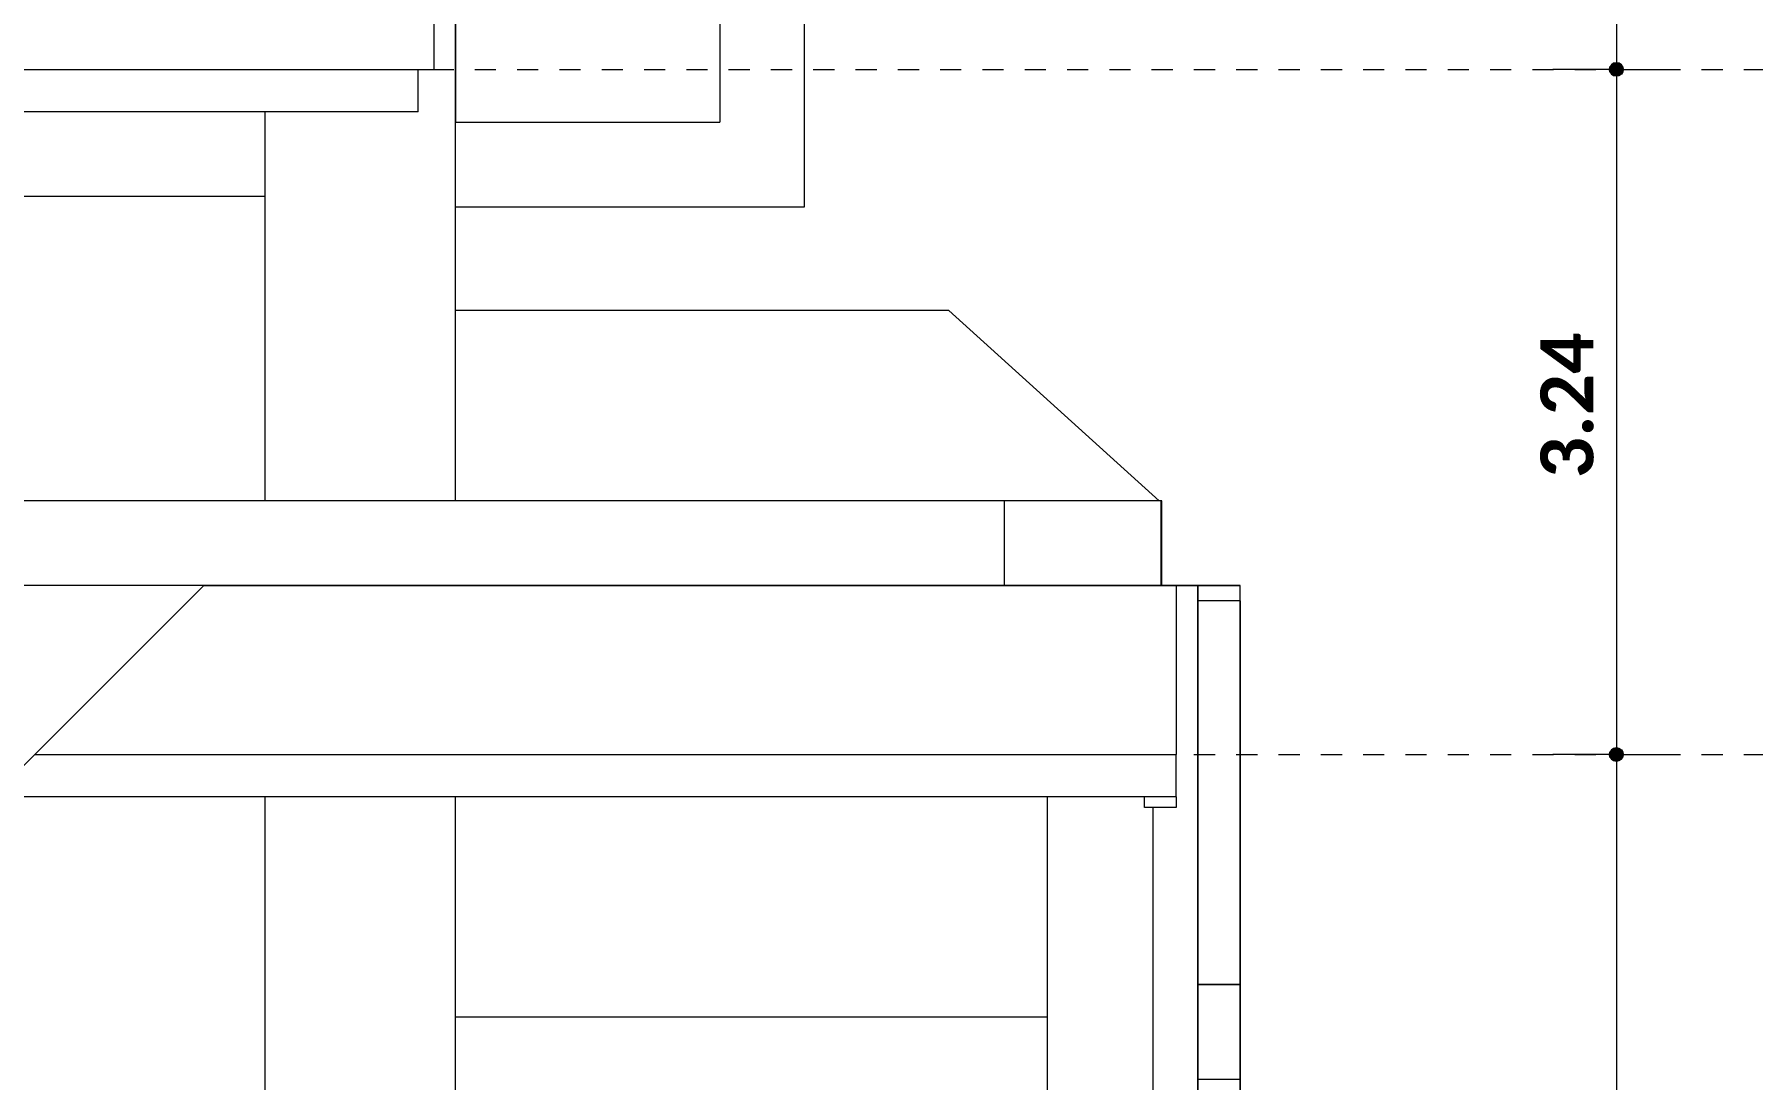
# Model space of a CAD drawing. Header units: metres. Extents: x -144 to 1000, y -717 to 29.
# Drawn here: x 168.99 to 177.12, y -650.3 to -645.36 of the extents above; entities that cross this region are included whole.
import ezdxf

# ---------------------------------------------------------------- set-up
doc = ezdxf.new("R2010")
doc.units = ezdxf.units.M
doc.linetypes.add('Punto 1 mm', pattern=[0.075, 0, -0.075])
doc.layers.get('0').update_dxf_attribs({"color": 1})
for name, color, linetype, lineweight in [('A-ANNO-DIMS', 1, 'Continuous', 9), ('A-FLOR', 2, 'Continuous', 9), ('A-FLOR-HRAL', 1, 'Continuous', 9), ('A-FLOR-LEVL', 51, 'Continuous', 9), ('A-WALL', 4, 'Continuous', 9), ('S-BEAM', 1, 'Continuous', 9), ('S-COLS', 7, 'Continuous', 9)]:
    doc.layers.add(name, color=color, linetype=linetype, lineweight=lineweight)
doc.styles.add('Calibri_B', font='calibrib.ttf', dxfattribs={"height": 0.165})

# ---------------------------------------------------------------- blocks, each defined once
blk = doc.blocks.new('GBGB')
at = {"layer": 'A-ANNO-DIMS', "lineweight": 25}
h = blk.add_hatch(color=256, dxfattribs=at)
edge = h.paths.add_edge_path()
edge.add_arc((176.4731, -645.5263), 0.0312, 0, 360)
h = blk.add_hatch(color=256, dxfattribs=at)
edge = h.paths.add_edge_path()
edge.add_arc((176.4731, -645.5263), 0.0312, 0, 360)
h = blk.add_hatch(color=256, dxfattribs=at)
edge = h.paths.add_edge_path()
edge.add_arc((176.4731, -648.7663), 0.0312, 0, 360)
h = blk.add_hatch(color=256, dxfattribs=at)
edge = h.paths.add_edge_path()
edge.add_arc((176.4731, -648.7663), 0.0312, 0, 360)
at = {"layer": 'A-ANNO-DIMS'}
for p, q in [((176.4731, -642.2863), (176.4731, -645.5263)), ((176.4731, -645.5263), (176.1731, -645.5263)), ((176.4731, -645.5263), (176.1731, -645.5263)), ((176.4731, -645.5263), (176.7731, -645.5263)), ((176.4731, -645.5263), (176.4731, -648.7663)), ((176.4731, -645.5263), (176.7731, -645.5263)), ((176.4731, -648.7663), (176.1731, -648.7663)), ((176.4731, -648.7663), (176.1731, -648.7663)), ((176.4731, -648.7663), (176.7731, -648.7663)), ((176.4731, -648.7663), (176.4731, -653.4663)), ((176.4731, -648.7663), (176.7731, -648.7663))]:
    blk.add_line(p, q, dxfattribs=at)
at = {"layer": 'A-ANNO-DIMS', "lineweight": 25}
for centre in [(176.4731, -645.5263), (176.4731, -645.5263), (176.4731, -648.7663), (176.4731, -648.7663)]:
    blk.add_circle(centre, 0.0312, dxfattribs=at)
at = {"layer": 'A-FLOR'}
for p, q in [((170.8079, -645.7263), (170.8079, -645.5263)), ((170.8079, -645.7263), (163.2839, -645.7263)), ((174.3925, -648.9663), (149.784, -648.9663))]:
    blk.add_line(p, q, dxfattribs=at)
at = {"layer": 'A-FLOR', "color": 251, "true_color": 0x666666}
for p in [(168.9939, -648.7663), (174.3925, -648.9663)]:
    blk.add_line(p, (174.3925, -648.7663), dxfattribs=at)
at = {"layer": 'A-FLOR-HRAL'}
for p, q in [((173.58, -647.5663), (163.2906, -647.5663)), ((173.58, -647.9663), (173.58, -647.5663)), ((174.32, -647.5663), (173.58, -647.5663)), ((174.32, -647.5663), (174.32, -647.9663)), ((174.324, -647.5663), (174.32, -647.5663)), ((174.324, -647.9663), (174.324, -647.5663))]:
    blk.add_line(p, q, dxfattribs=at)
at = {"layer": 'A-FLOR-LEVL', "color": 251, "linetype": 'Punto 1 mm', "true_color": 0x6c6c6c}
for p, q in [((169.076, -645.5263), (181.9136, -645.5263)), ((169.076, -648.7663), (181.9136, -648.7663))]:
    blk.add_line(p, q, dxfattribs=at)
at = {"layer": 'A-WALL'}
for p, q in [((172.6339, -646.1763), (172.6339, -613.1263)), ((170.8829, -645.5263), (170.8829, -619.1063)), ((170.984, -645.1263), (170.984, -645.7763)), ((172.2339, -645.1263), (172.2339, -645.7763)), ((163.1329, -645.5263), (170.8829, -645.5263)), ((170.984, -645.7763), (172.2339, -645.7763)), ((170.984, -646.1763), (172.6339, -646.1763)), ((173.3175, -646.6663), (170.984, -646.6663)), ((174.312, -647.5663), (173.3175, -646.6663)), ((169.7939, -647.9663), (158.6939, -659.0663)), ((174.3925, -647.9663), (163.2839, -647.9663)), ((169.7939, -647.9663), (174.694, -647.9663)), ((174.694, -659.0663), (174.694, -647.9663))]:
    blk.add_line(p, q, dxfattribs=at)
at = {"layer": 'A-WALL', "color": 251, "true_color": 0x666666}
for p, q in [((158.6939, -659.0663), (169.7939, -647.9663)), ((174.494, -647.9663), (169.7939, -647.9663)), ((174.3925, -647.9663), (174.3925, -648.7663)), ((174.3925, -647.9663), (174.494, -647.9663)), ((174.694, -647.9663), (174.494, -647.9663)), ((174.494, -647.9663), (174.494, -648.0387)), ((174.494, -659.0663), (174.494, -647.9663)), ((174.694, -648.0387), (174.694, -647.9663)), ((174.494, -652.0195), (174.494, -648.0387)), ((174.494, -648.0387), (174.494, -652.0195)), ((174.694, -648.0387), (174.494, -648.0387)), ((174.694, -648.0387), (174.494, -648.0387)), ((174.694, -648.0387), (174.694, -653.5815)), ((174.694, -653.5815), (174.694, -648.0387)), ((174.2425, -649.0163), (174.2425, -648.9663)), ((174.3925, -649.0163), (174.2425, -649.0163)), ((174.3925, -648.9663), (174.3925, -649.0163)), ((170.984, -650.0063), (173.784, -650.0063))]:
    blk.add_line(p, q, dxfattribs=at)
at = {"layer": 'A-WALL', "color": 253, "true_color": 0xa3a3a3}
for p, q in [((174.494, -647.9663), (174.3925, -647.9663)), ((174.494, -649.8534), (174.494, -648.0387)), ((174.494, -648.0387), (174.494, -649.8534)), ((174.694, -648.0387), (174.494, -648.0387)), ((174.694, -648.0387), (174.494, -648.0387)), ((174.694, -648.0387), (174.694, -649.8534)), ((174.694, -649.8534), (174.694, -648.0387)), ((174.494, -650.3034), (174.494, -649.8534)), ((174.494, -649.8534), (174.494, -650.3034)), ((174.494, -649.8534), (174.694, -649.8534)), ((174.694, -649.8534), (174.494, -649.8534)), ((174.694, -649.8534), (174.694, -650.3034)), ((174.694, -650.3034), (174.694, -649.8534)), ((174.494, -652.0195), (174.494, -650.3034)), ((174.494, -650.3034), (174.494, -652.0195)), ((174.694, -650.3034), (174.494, -650.3034)), ((174.694, -650.3034), (174.494, -650.3034)), ((174.694, -650.3034), (174.694, -653.2284)), ((174.694, -653.2284), (174.694, -650.3034))]:
    blk.add_line(p, q, dxfattribs=at)
at = {"layer": 'A-WALL', "color": 7, "true_color": 0xfdfdfd}
for p, q in [((174.494, -648.0387), (174.494, -649.8534)), ((174.494, -649.8534), (174.494, -648.0387)), ((174.494, -648.0387), (174.494, -649.8534)), ((174.494, -649.8534), (174.494, -648.0387)), ((174.494, -648.0387), (174.494, -649.8534)), ((174.494, -649.8534), (174.494, -648.0387)), ((174.494, -648.0387), (174.494, -649.8534)), ((174.494, -649.8534), (174.494, -648.0387)), ((174.494, -648.0387), (174.494, -649.8534)), ((174.494, -649.8534), (174.494, -648.0387)), ((174.494, -648.0387), (174.494, -649.8534)), ((174.494, -649.8534), (174.494, -648.0387)), ((174.494, -648.0387), (174.494, -649.8534)), ((174.494, -649.8534), (174.494, -648.0387)), ((174.494, -648.0387), (174.494, -649.8534)), ((174.494, -649.8534), (174.494, -648.0387)), ((174.494, -648.0387), (174.494, -649.8534)), ((174.494, -649.8534), (174.494, -648.0387)), ((174.494, -648.0387), (174.494, -649.8534)), ((174.494, -649.8534), (174.494, -648.0387)), ((174.494, -648.0387), (174.494, -649.8534)), ((174.494, -649.8534), (174.494, -648.0387)), ((174.494, -648.0387), (174.494, -649.8534)), ((174.494, -649.8534), (174.494, -648.0387)), ((174.494, -648.0387), (174.494, -649.8534)), ((174.494, -649.8534), (174.494, -648.0387)), ((174.494, -648.0387), (174.494, -649.8534)), ((174.494, -649.8534), (174.494, -648.0387)), ((174.494, -648.0387), (174.494, -649.8534)), ((174.494, -649.8534), (174.494, -648.0387)), ((174.494, -648.0387), (174.494, -649.8534)), ((174.494, -649.8534), (174.494, -648.0387)), ((174.494, -648.0387), (174.494, -649.8534)), ((174.494, -649.8534), (174.494, -648.0387)), ((174.494, -648.0387), (174.494, -649.8534)), ((174.494, -649.8534), (174.494, -648.0387)), ((174.494, -648.0387), (174.494, -649.8534)), ((174.494, -649.8534), (174.494, -648.0387)), ((174.494, -648.0387), (174.494, -649.8534)), ((174.494, -649.8534), (174.494, -648.0387)), ((174.494, -648.0387), (174.494, -649.8534)), ((174.494, -649.8534), (174.494, -648.0387)), ((174.494, -648.0387), (174.494, -649.8534)), ((174.494, -649.8534), (174.494, -648.0387)), ((174.494, -648.0387), (174.494, -649.8534)), ((174.494, -649.8534), (174.494, -648.0387)), ((174.494, -648.0387), (174.494, -649.8534)), ((174.494, -649.8534), (174.494, -648.0387)), ((174.494, -648.0387), (174.494, -649.8534)), ((174.494, -649.8534), (174.494, -648.0387)), ((174.494, -648.0387), (174.494, -649.8534)), ((174.694, -648.0387), (174.494, -648.0387)), ((174.694, -648.0387), (174.494, -648.0387)), ((174.694, -648.0387), (174.494, -648.0387)), ((174.694, -648.0387), (174.494, -648.0387)), ((174.694, -648.0387), (174.494, -648.0387)), ((174.694, -648.0387), (174.494, -648.0387)), ((174.694, -648.0387), (174.494, -648.0387)), ((174.694, -648.0387), (174.494, -648.0387)), ((174.694, -648.0387), (174.494, -648.0387)), ((174.694, -648.0387), (174.494, -648.0387)), ((174.694, -648.0387), (174.494, -648.0387)), ((174.694, -648.0387), (174.494, -648.0387)), ((174.694, -648.0387), (174.494, -648.0387)), ((174.694, -648.0387), (174.494, -648.0387)), ((174.694, -648.0387), (174.494, -648.0387)), ((174.694, -648.0387), (174.494, -648.0387)), ((174.694, -648.0387), (174.494, -648.0387)), ((174.694, -648.0387), (174.494, -648.0387)), ((174.694, -648.0387), (174.494, -648.0387)), ((174.694, -648.0387), (174.494, -648.0387)), ((174.694, -648.0387), (174.494, -648.0387)), ((174.694, -648.0387), (174.494, -648.0387)), ((174.694, -648.0387), (174.494, -648.0387)), ((174.694, -648.0387), (174.494, -648.0387)), ((174.694, -648.0387), (174.494, -648.0387)), ((174.694, -648.0387), (174.494, -648.0387)), ((174.694, -648.0387), (174.494, -648.0387)), ((174.694, -648.0387), (174.494, -648.0387)), ((174.694, -648.0387), (174.494, -648.0387)), ((174.694, -648.0387), (174.494, -648.0387)), ((174.694, -648.0387), (174.494, -648.0387)), ((174.694, -648.0387), (174.494, -648.0387)), ((174.694, -648.0387), (174.494, -648.0387)), ((174.694, -648.0387), (174.494, -648.0387)), ((174.694, -648.0387), (174.494, -648.0387)), ((174.694, -648.0387), (174.494, -648.0387)), ((174.694, -648.0387), (174.494, -648.0387)), ((174.694, -648.0387), (174.494, -648.0387)), ((174.694, -648.0387), (174.494, -648.0387)), ((174.694, -648.0387), (174.494, -648.0387)), ((174.694, -648.0387), (174.494, -648.0387)), ((174.694, -648.0387), (174.494, -648.0387)), ((174.694, -648.0387), (174.494, -648.0387)), ((174.694, -648.0387), (174.494, -648.0387)), ((174.694, -648.0387), (174.494, -648.0387)), ((174.694, -648.0387), (174.494, -648.0387)), ((174.694, -648.0387), (174.494, -648.0387)), ((174.694, -648.0387), (174.494, -648.0387)), ((174.694, -648.0387), (174.494, -648.0387)), ((174.694, -648.0387), (174.494, -648.0387)), ((174.694, -648.0387), (174.694, -649.8534)), ((174.694, -649.8534), (174.694, -648.0387)), ((174.694, -649.8534), (174.694, -648.0387)), ((174.694, -648.0387), (174.694, -649.8534)), ((174.694, -648.0387), (174.694, -649.8534)), ((174.694, -649.8534), (174.694, -648.0387)), ((174.694, -648.0387), (174.694, -649.8534)), ((174.694, -649.8534), (174.694, -648.0387)), ((174.694, -648.0387), (174.694, -649.8534)), ((174.694, -649.8534), (174.694, -648.0387)), ((174.694, -649.8534), (174.694, -648.0387)), ((174.694, -648.0387), (174.694, -649.8534)), ((174.694, -648.0387), (174.694, -649.8534)), ((174.694, -649.8534), (174.694, -648.0387)), ((174.694, -648.0387), (174.694, -649.8534)), ((174.694, -649.8534), (174.694, -648.0387)), ((174.694, -648.0387), (174.694, -649.8534)), ((174.694, -649.8534), (174.694, -648.0387)), ((174.694, -649.8534), (174.694, -648.0387)), ((174.694, -648.0387), (174.694, -649.8534)), ((174.694, -648.0387), (174.694, -649.8534)), ((174.694, -649.8534), (174.694, -648.0387)), ((174.694, -648.0387), (174.694, -649.8534)), ((174.694, -649.8534), (174.694, -648.0387)), ((174.694, -649.8534), (174.694, -648.0387)), ((174.694, -648.0387), (174.694, -649.8534)), ((174.694, -648.0387), (174.694, -649.8534)), ((174.694, -649.8534), (174.694, -648.0387)), ((174.694, -648.0387), (174.694, -649.8534)), ((174.694, -649.8534), (174.694, -648.0387)), ((174.694, -649.8534), (174.694, -648.0387)), ((174.694, -648.0387), (174.694, -649.8534)), ((174.694, -648.0387), (174.694, -649.8534)), ((174.694, -649.8534), (174.694, -648.0387)), ((174.694, -648.0387), (174.694, -649.8534)), ((174.694, -649.8534), (174.694, -648.0387)), ((174.694, -649.8534), (174.694, -648.0387)), ((174.694, -648.0387), (174.694, -649.8534)), ((174.694, -648.0387), (174.694, -649.8534)), ((174.694, -649.8534), (174.694, -648.0387)), ((174.694, -648.0387), (174.694, -649.8534)), ((174.694, -649.8534), (174.694, -648.0387)), ((174.694, -649.8534), (174.694, -648.0387)), ((174.694, -648.0387), (174.694, -649.8534)), ((174.694, -648.0387), (174.694, -649.8534)), ((174.694, -649.8534), (174.694, -648.0387)), ((174.694, -648.0387), (174.694, -649.8534)), ((174.694, -649.8534), (174.694, -648.0387)), ((174.694, -649.8534), (174.694, -648.0387)), ((174.694, -648.0387), (174.694, -649.8534)), ((174.694, -649.8534), (174.694, -648.0387)), ((174.494, -649.8534), (174.494, -650.3034)), ((174.494, -650.3034), (174.494, -649.8534)), ((174.494, -649.8534), (174.494, -650.3034)), ((174.494, -650.3034), (174.494, -649.8534)), ((174.494, -649.8534), (174.494, -650.3034)), ((174.494, -650.3034), (174.494, -649.8534)), ((174.494, -649.8534), (174.494, -650.3034)), ((174.494, -650.3034), (174.494, -649.8534)), ((174.494, -649.8534), (174.494, -650.3034)), ((174.494, -650.3034), (174.494, -649.8534)), ((174.494, -649.8534), (174.494, -650.3034)), ((174.494, -650.3034), (174.494, -649.8534)), ((174.494, -649.8534), (174.494, -650.3034)), ((174.494, -650.3034), (174.494, -649.8534)), ((174.494, -649.8534), (174.494, -650.3034)), ((174.494, -650.3034), (174.494, -649.8534)), ((174.494, -649.8534), (174.494, -650.3034)), ((174.494, -650.3034), (174.494, -649.8534)), ((174.494, -649.8534), (174.494, -650.3034)), ((174.494, -649.8534), (174.694, -649.8534)), ((174.694, -649.8534), (174.494, -649.8534)), ((174.494, -649.8534), (174.694, -649.8534)), ((174.694, -649.8534), (174.494, -649.8534)), ((174.494, -649.8534), (174.694, -649.8534)), ((174.694, -649.8534), (174.494, -649.8534)), ((174.494, -649.8534), (174.694, -649.8534)), ((174.694, -649.8534), (174.494, -649.8534)), ((174.494, -649.8534), (174.694, -649.8534)), ((174.694, -649.8534), (174.494, -649.8534)), ((174.494, -649.8534), (174.694, -649.8534)), ((174.694, -649.8534), (174.494, -649.8534)), ((174.494, -649.8534), (174.694, -649.8534)), ((174.694, -649.8534), (174.494, -649.8534)), ((174.494, -649.8534), (174.694, -649.8534)), ((174.694, -649.8534), (174.494, -649.8534)), ((174.494, -649.8534), (174.694, -649.8534)), ((174.694, -649.8534), (174.494, -649.8534)), ((174.494, -649.8534), (174.694, -649.8534)), ((174.694, -649.8534), (174.494, -649.8534)), ((174.494, -649.8534), (174.694, -649.8534)), ((174.694, -649.8534), (174.494, -649.8534)), ((174.494, -649.8534), (174.694, -649.8534)), ((174.694, -649.8534), (174.494, -649.8534)), ((174.694, -649.8534), (174.694, -650.3034)), ((174.694, -650.3034), (174.694, -649.8534)), ((174.694, -650.3034), (174.694, -649.8534)), ((174.694, -649.8534), (174.694, -650.3034)), ((174.694, -650.3034), (174.694, -649.8534)), ((174.694, -649.8534), (174.694, -650.3034)), ((174.694, -649.8534), (174.694, -650.3034)), ((174.694, -650.3034), (174.694, -649.8534)), ((174.694, -650.3034), (174.694, -649.8534)), ((174.694, -649.8534), (174.694, -650.3034)), ((174.694, -650.3034), (174.694, -649.8534)), ((174.694, -649.8534), (174.694, -650.3034)), ((174.694, -649.8534), (174.694, -650.3034)), ((174.694, -650.3034), (174.694, -649.8534)), ((174.694, -650.3034), (174.694, -649.8534)), ((174.694, -649.8534), (174.694, -650.3034)), ((174.694, -650.3034), (174.694, -649.8534)), ((174.694, -649.8534), (174.694, -650.3034)), ((174.694, -650.3034), (174.694, -649.8534)), ((174.494, -650.3034), (174.494, -650.5284)), ((174.494, -650.5284), (174.494, -650.3034)), ((174.494, -650.3034), (174.494, -650.5284)), ((174.494, -650.5284), (174.494, -650.3034)), ((174.494, -650.3034), (174.494, -650.5284)), ((174.494, -650.5284), (174.494, -650.3034)), ((174.494, -650.3034), (174.494, -650.5284)), ((174.494, -650.5284), (174.494, -650.3034)), ((174.494, -650.3034), (174.494, -650.5284)), ((174.494, -650.5284), (174.494, -650.3034)), ((174.494, -650.3034), (174.494, -650.5284)), ((174.494, -650.5284), (174.494, -650.3034)), ((174.494, -650.3034), (174.494, -650.5284)), ((174.494, -650.5284), (174.494, -650.3034)), ((174.494, -650.3034), (174.494, -650.5284)), ((174.494, -650.5284), (174.494, -650.3034)), ((174.494, -650.3034), (174.494, -650.5284)), ((174.494, -650.5284), (174.494, -650.3034)), ((174.494, -650.3034), (174.494, -650.5284)), ((174.494, -650.5284), (174.494, -650.3034)), ((174.494, -650.3034), (174.494, -650.5284)), ((174.494, -650.5284), (174.494, -650.3034)), ((174.494, -650.3034), (174.494, -650.5284)), ((174.494, -650.5284), (174.494, -650.3034)), ((174.494, -650.3034), (174.494, -650.5284)), ((174.494, -650.5284), (174.494, -650.3034)), ((174.494, -650.3034), (174.494, -650.5284)), ((174.494, -650.5284), (174.494, -650.3034)), ((174.494, -650.3034), (174.494, -650.5284)), ((174.494, -650.5284), (174.494, -650.3034)), ((174.494, -650.3034), (174.494, -650.5284)), ((174.494, -650.5284), (174.494, -650.3034)), ((174.494, -650.3034), (174.494, -650.5284)), ((174.494, -650.5284), (174.494, -650.3034)), ((174.494, -650.3034), (174.494, -650.5284)), ((174.494, -650.5284), (174.494, -650.3034)), ((174.494, -650.3034), (174.494, -650.5284)), ((174.494, -650.5284), (174.494, -650.3034)), ((174.494, -650.3034), (174.494, -650.5284)), ((174.494, -650.5284), (174.494, -650.3034)), ((174.494, -650.3034), (174.494, -650.5284)), ((174.494, -650.5284), (174.494, -650.3034)), ((174.494, -650.3034), (174.494, -650.5284)), ((174.494, -650.5284), (174.494, -650.3034)), ((174.494, -650.3034), (174.494, -650.5284)), ((174.494, -650.5284), (174.494, -650.3034)), ((174.494, -650.3034), (174.494, -650.5284)), ((174.494, -650.5284), (174.494, -650.3034)), ((174.494, -650.3034), (174.494, -650.5284)), ((174.494, -650.5284), (174.494, -650.3034)), ((174.494, -650.3034), (174.494, -650.5284)), ((174.694, -650.3034), (174.494, -650.3034)), ((174.694, -650.3034), (174.494, -650.3034)), ((174.694, -650.3034), (174.494, -650.3034)), ((174.694, -650.3034), (174.494, -650.3034)), ((174.694, -650.3034), (174.494, -650.3034)), ((174.694, -650.3034), (174.494, -650.3034)), ((174.694, -650.3034), (174.494, -650.3034)), ((174.694, -650.3034), (174.494, -650.3034)), ((174.694, -650.3034), (174.494, -650.3034)), ((174.694, -650.3034), (174.494, -650.3034)), ((174.694, -650.3034), (174.494, -650.3034)), ((174.694, -650.3034), (174.494, -650.3034)), ((174.694, -650.3034), (174.494, -650.3034)), ((174.694, -650.3034), (174.494, -650.3034)), ((174.694, -650.3034), (174.494, -650.3034)), ((174.694, -650.3034), (174.494, -650.3034)), ((174.694, -650.3034), (174.494, -650.3034)), ((174.694, -650.3034), (174.494, -650.3034)), ((174.694, -650.3034), (174.494, -650.3034)), ((174.694, -650.3034), (174.494, -650.3034)), ((174.694, -650.3034), (174.494, -650.3034)), ((174.694, -650.3034), (174.494, -650.3034)), ((174.694, -650.3034), (174.494, -650.3034)), ((174.694, -650.3034), (174.494, -650.3034)), ((174.694, -650.3034), (174.694, -650.5284)), ((174.694, -650.5284), (174.694, -650.3034)), ((174.694, -650.5284), (174.694, -650.3034)), ((174.694, -650.3034), (174.694, -650.5284)), ((174.694, -650.3034), (174.694, -650.5284)), ((174.694, -650.5284), (174.694, -650.3034)), ((174.694, -650.3034), (174.694, -650.5284)), ((174.694, -650.5284), (174.694, -650.3034)), ((174.694, -650.3034), (174.694, -650.5284)), ((174.694, -650.5284), (174.694, -650.3034)), ((174.694, -650.5284), (174.694, -650.3034)), ((174.694, -650.3034), (174.694, -650.5284)), ((174.694, -650.3034), (174.694, -650.5284)), ((174.694, -650.5284), (174.694, -650.3034)), ((174.694, -650.3034), (174.694, -650.5284)), ((174.694, -650.5284), (174.694, -650.3034)), ((174.694, -650.3034), (174.694, -650.5284)), ((174.694, -650.5284), (174.694, -650.3034)), ((174.694, -650.5284), (174.694, -650.3034)), ((174.694, -650.3034), (174.694, -650.5284)), ((174.694, -650.3034), (174.694, -650.5284)), ((174.694, -650.5284), (174.694, -650.3034)), ((174.694, -650.3034), (174.694, -650.5284)), ((174.694, -650.5284), (174.694, -650.3034)), ((174.694, -650.5284), (174.694, -650.3034)), ((174.694, -650.3034), (174.694, -650.5284)), ((174.694, -650.3034), (174.694, -650.5284)), ((174.694, -650.5284), (174.694, -650.3034)), ((174.694, -650.3034), (174.694, -650.5284)), ((174.694, -650.5284), (174.694, -650.3034)), ((174.694, -650.5284), (174.694, -650.3034)), ((174.694, -650.3034), (174.694, -650.5284)), ((174.694, -650.3034), (174.694, -650.5284)), ((174.694, -650.5284), (174.694, -650.3034)), ((174.694, -650.3034), (174.694, -650.5284)), ((174.694, -650.5284), (174.694, -650.3034)), ((174.694, -650.5284), (174.694, -650.3034)), ((174.694, -650.3034), (174.694, -650.5284)), ((174.694, -650.3034), (174.694, -650.5284)), ((174.694, -650.5284), (174.694, -650.3034)), ((174.694, -650.3034), (174.694, -650.5284)), ((174.694, -650.5284), (174.694, -650.3034)), ((174.694, -650.5284), (174.694, -650.3034)), ((174.694, -650.3034), (174.694, -650.5284)), ((174.694, -650.3034), (174.694, -650.5284)), ((174.694, -650.5284), (174.694, -650.3034)), ((174.694, -650.3034), (174.694, -650.5284)), ((174.694, -650.5284), (174.694, -650.3034)), ((174.694, -650.5284), (174.694, -650.3034)), ((174.694, -650.3034), (174.694, -650.5284)), ((174.694, -650.5284), (174.694, -650.3034))]:
    blk.add_line(p, q, dxfattribs=at)
at = {"layer": 'A-WALL', "color": 9, "true_color": 0xc7c7c7}
for p, q in [((174.494, -649.8534), (174.494, -648.0387)), ((174.494, -648.0387), (174.494, -649.8534)), ((174.694, -648.0387), (174.494, -648.0387)), ((174.694, -648.0387), (174.494, -648.0387)), ((174.694, -648.0387), (174.694, -649.8534)), ((174.694, -649.8534), (174.694, -648.0387)), ((174.494, -650.3034), (174.494, -649.8534)), ((174.494, -649.8534), (174.494, -650.3034)), ((174.694, -650.3034), (174.694, -649.8534)), ((174.694, -649.8534), (174.694, -650.3034)), ((174.494, -652.0195), (174.494, -650.3034)), ((174.494, -650.3034), (174.494, -652.0195)), ((174.694, -650.3034), (174.694, -653.2284)), ((174.694, -653.2284), (174.694, -650.3034))]:
    blk.add_line(p, q, dxfattribs=at)
at = {"layer": 'A-WALL', "color": 254, "true_color": 0xdddddd}
for p, q in [((174.494, -649.8534), (174.494, -648.0387)), ((174.494, -648.0387), (174.494, -649.8534)), ((174.694, -648.0387), (174.494, -648.0387)), ((174.694, -648.0387), (174.494, -648.0387)), ((174.694, -649.8534), (174.694, -648.0387)), ((174.694, -648.0387), (174.694, -649.8534)), ((174.494, -650.3034), (174.494, -649.8534)), ((174.494, -649.8534), (174.494, -650.3034)), ((174.694, -649.8534), (174.694, -650.3034)), ((174.694, -650.3034), (174.694, -649.8534)), ((174.494, -650.5284), (174.494, -650.3034)), ((174.494, -650.3034), (174.494, -650.5284)), ((174.694, -650.5284), (174.694, -650.3034)), ((174.694, -650.3034), (174.694, -650.5284))]:
    blk.add_line(p, q, dxfattribs=at)
at = {"layer": 'A-WALL', "color": 254, "true_color": 0xeaeaea}
for p, q in [((174.494, -649.8534), (174.494, -648.0387)), ((174.494, -648.0387), (174.494, -649.8534)), ((174.694, -648.0387), (174.494, -648.0387)), ((174.694, -648.0387), (174.494, -648.0387)), ((174.694, -648.0387), (174.694, -649.8534)), ((174.694, -649.8534), (174.694, -648.0387)), ((174.494, -650.3034), (174.494, -649.8534)), ((174.494, -649.8534), (174.494, -650.3034)), ((174.494, -649.8534), (174.694, -649.8534)), ((174.694, -649.8534), (174.494, -649.8534)), ((174.694, -650.3034), (174.694, -649.8534)), ((174.694, -649.8534), (174.694, -650.3034)), ((174.494, -650.5284), (174.494, -650.3034)), ((174.494, -650.3034), (174.494, -650.5284)), ((174.694, -650.3034), (174.494, -650.3034)), ((174.694, -650.3034), (174.494, -650.3034)), ((174.694, -650.3034), (174.694, -650.5284)), ((174.694, -650.5284), (174.694, -650.3034))]:
    blk.add_line(p, q, dxfattribs=at)
at = {"layer": 'A-WALL', "color": 7, "true_color": 0xf2f2f2}
for p, q in [((174.494, -649.8534), (174.494, -648.0387)), ((174.494, -648.0387), (174.494, -649.8534)), ((174.694, -648.0387), (174.494, -648.0387)), ((174.694, -648.0387), (174.494, -648.0387)), ((174.694, -648.0387), (174.694, -649.8534)), ((174.694, -649.8534), (174.694, -648.0387)), ((174.494, -650.3034), (174.494, -649.8534)), ((174.494, -649.8534), (174.494, -650.3034)), ((174.494, -649.8534), (174.694, -649.8534)), ((174.694, -649.8534), (174.494, -649.8534)), ((174.694, -650.3034), (174.694, -649.8534)), ((174.694, -649.8534), (174.694, -650.3034)), ((174.494, -650.5284), (174.494, -650.3034)), ((174.494, -650.3034), (174.494, -650.5284)), ((174.694, -650.3034), (174.494, -650.3034)), ((174.694, -650.3034), (174.494, -650.3034)), ((174.694, -650.3034), (174.694, -650.5284)), ((174.694, -650.5284), (174.694, -650.3034))]:
    blk.add_line(p, q, dxfattribs=at)
at = {"layer": 'A-WALL', "color": 7, "true_color": 0xf7f7f7}
for p, q in [((174.494, -649.8534), (174.494, -648.0387)), ((174.494, -648.0387), (174.494, -649.8534)), ((174.694, -648.0387), (174.494, -648.0387)), ((174.694, -648.0387), (174.494, -648.0387)), ((174.694, -648.0387), (174.694, -649.8534)), ((174.694, -649.8534), (174.694, -648.0387)), ((174.494, -650.3034), (174.494, -649.8534)), ((174.494, -649.8534), (174.494, -650.3034)), ((174.694, -649.8534), (174.694, -650.3034)), ((174.694, -650.3034), (174.694, -649.8534)), ((174.494, -650.5284), (174.494, -650.3034)), ((174.494, -650.3034), (174.494, -650.5284)), ((174.694, -650.3034), (174.694, -650.5284)), ((174.694, -650.5284), (174.694, -650.3034))]:
    blk.add_line(p, q, dxfattribs=at)
at = {"layer": 'A-WALL', "color": 7, "true_color": 0xfafafa}
for p, q in [((174.494, -649.8534), (174.494, -648.0387)), ((174.494, -648.0387), (174.494, -649.8534)), ((174.694, -648.0387), (174.494, -648.0387)), ((174.694, -648.0387), (174.494, -648.0387)), ((174.694, -649.8534), (174.694, -648.0387)), ((174.694, -648.0387), (174.694, -649.8534)), ((174.494, -650.3034), (174.494, -649.8534)), ((174.494, -649.8534), (174.494, -650.3034)), ((174.694, -649.8534), (174.694, -650.3034)), ((174.694, -650.3034), (174.694, -649.8534)), ((174.494, -650.5284), (174.494, -650.3034)), ((174.494, -650.3034), (174.494, -650.5284)), ((174.694, -650.5284), (174.694, -650.3034)), ((174.694, -650.3034), (174.694, -650.5284))]:
    blk.add_line(p, q, dxfattribs=at)
at = {"layer": 'A-WALL', "color": 7, "true_color": 0xfcfcfc}
for p, q in [((174.494, -649.8534), (174.494, -648.0387)), ((174.494, -648.0387), (174.494, -649.8534)), ((174.694, -648.0387), (174.494, -648.0387)), ((174.694, -648.0387), (174.494, -648.0387)), ((174.694, -648.0387), (174.694, -649.8534)), ((174.694, -649.8534), (174.694, -648.0387)), ((174.494, -650.3034), (174.494, -649.8534)), ((174.494, -649.8534), (174.494, -650.3034)), ((174.494, -649.8534), (174.694, -649.8534)), ((174.694, -649.8534), (174.494, -649.8534)), ((174.694, -650.3034), (174.694, -649.8534)), ((174.694, -649.8534), (174.694, -650.3034)), ((174.494, -650.5284), (174.494, -650.3034)), ((174.494, -650.3034), (174.494, -650.5284)), ((174.694, -650.3034), (174.494, -650.3034)), ((174.694, -650.3034), (174.494, -650.3034)), ((174.694, -650.3034), (174.694, -650.5284)), ((174.694, -650.5284), (174.694, -650.3034))]:
    blk.add_line(p, q, dxfattribs=at)
at = {"layer": 'S-BEAM'}
blk.add_line((164.9339, -646.1263), (170.084, -646.1263), dxfattribs=at)
at = {"layer": 'S-COLS'}
for p, q in [((170.984, -647.5663), (170.984, -642.5863)), ((170.084, -647.5663), (170.084, -645.7263))]:
    blk.add_line(p, q, dxfattribs=at)
at = {"layer": 'S-COLS', "color": 251, "true_color": 0x666666}
for p, q in [((170.0839, -652.0195), (170.0839, -648.9663)), ((170.084, -652.0195), (170.084, -648.9663)), ((170.984, -652.0195), (170.984, -648.9663)), ((173.784, -652.0195), (173.784, -648.9663)), ((174.2829, -652.0195), (174.2829, -649.0163)), ((173.7839, -652.0195), (173.7839, -650.0063))]:
    blk.add_line(p, q, dxfattribs=at)
at = {"layer": 'A-ANNO-DIMS', "insert": (176.1141, -647.46), "char_height": 0.25, "width": 0.752731, "attachment_point": 1, "rotation": 90, "line_spacing_factor": 1.158048, "style": 'Calibri_B'}
blk.add_mtext('3.24', dxfattribs=at)

msp = doc.modelspace()

# ---------------------------------------------------------------- block references
at = {"color": 3}
msp.add_blockref('GBGB', (0, 0), dxfattribs=at)

doc.saveas('drawing.dxf')
